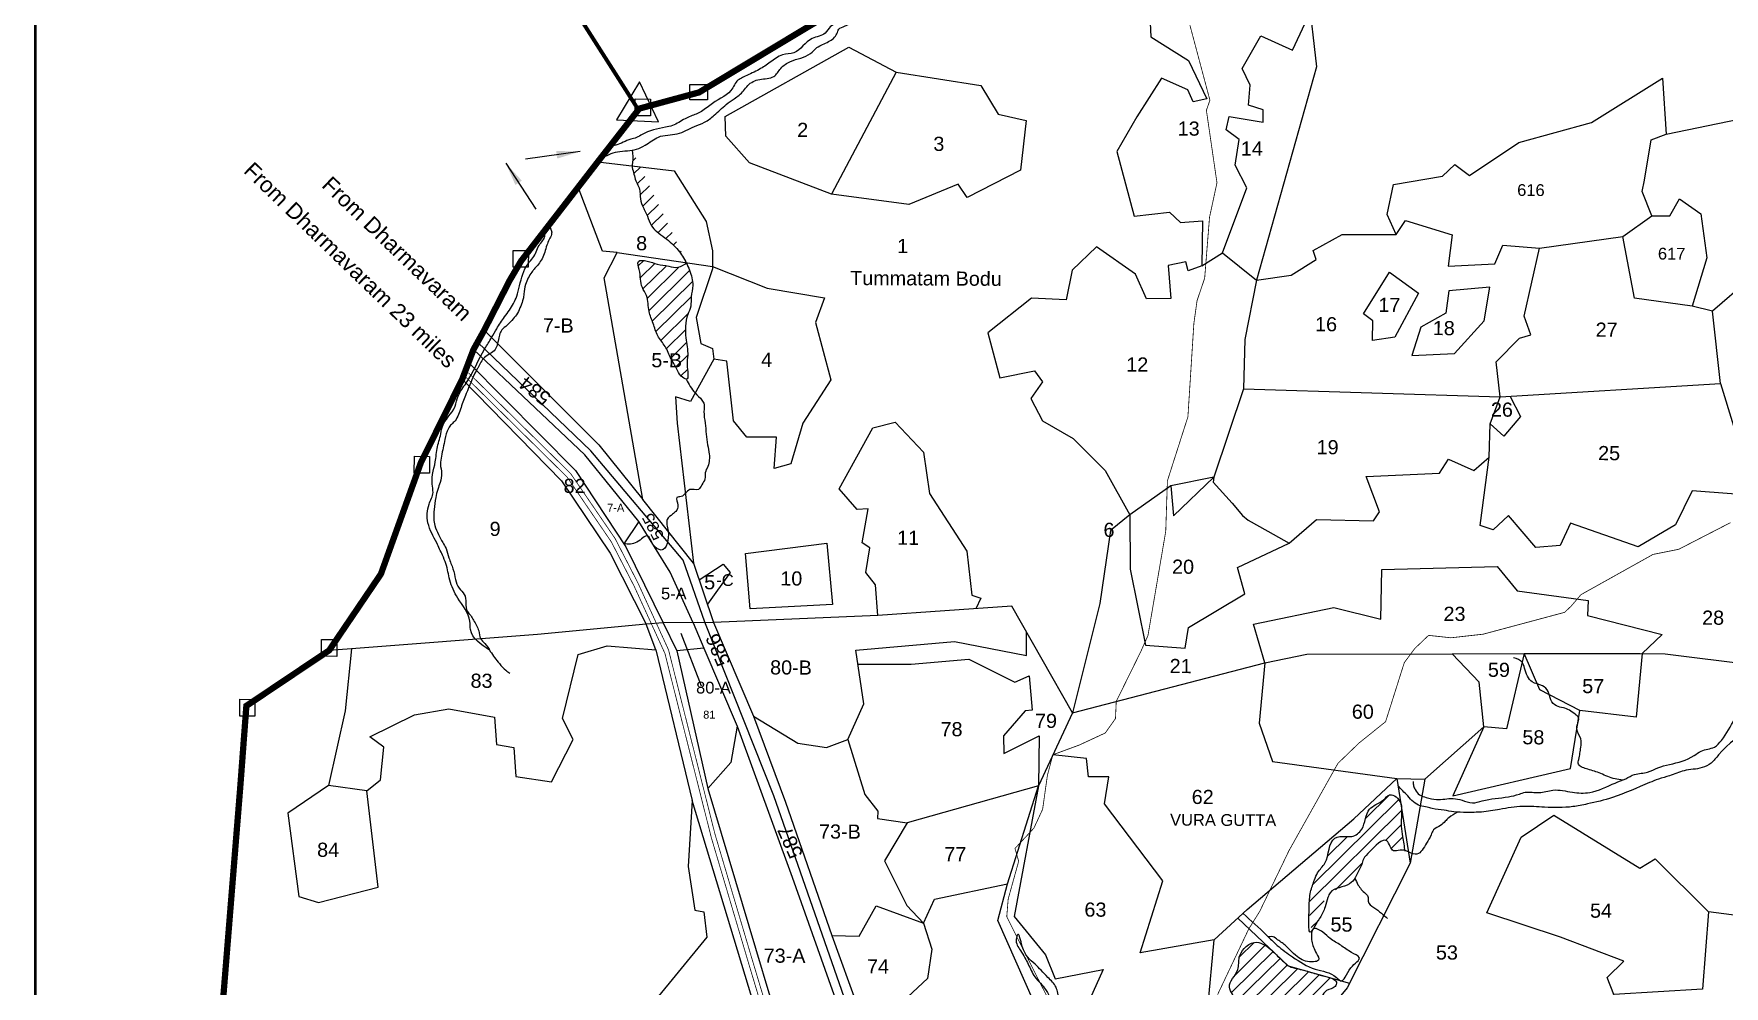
# Model space of a CAD drawing. Header units: feet. Extents: x 177753 to 186270, y 1578848 to 1588126.
# Drawn here: x 177753 to 179911, y 1585486 to 1586702 of the extents above; entities that cross this region are included whole.
import ezdxf
from ezdxf.enums import TextEntityAlignment as Align

# ---------------------------------------------------------------- set-up
doc = ezdxf.new("R2010")
doc.units = ezdxf.units.FT
doc.header["$LTSCALE"] = 15
doc.header["$MEASUREMENT"] = 0
doc.linetypes.add('HIDDEN2', pattern=[0.1875, 0.125, -0.0625])
for name, color, linetype in [('DIMENSION', 7, 'Continuous'), ('PLOT', 7, 'Continuous'), ('PLOT NO', 7, 'Continuous'), ('RAILWAY TRACK', 3, 'Continuous'), ('ROADS', 6, 'HIDDEN2'), ('TANKS-STREAM', 4, 'Continuous'), ('TEXT', 255, 'Continuous')]:
    doc.layers.add(name, color=color, linetype=linetype)
doc.layers.add('VILLAGE BOUNDRY', color=5, linetype='HIDDEN2', lineweight=100)
doc.styles.get("Standard").update_dxf_attribs({"font": 'arial.ttf'})
doc.linetypes.add('TRACKS', pattern='A,0.15,[130,ltypeshp.shx,S=0.25,R=0,X=0,Y=0],0.15', length=0.3)
doc.dimstyles.get("Standard").update_dxf_attribs({"dimtxt": 0.18, "dimasz": 0.18, "dimexe": 0.18, "dimexo": 0.0625, "dimgap": 0.09, "dimtad": 0, "dimtih": 1, "dimtoh": 1, "dimdec": 4, "dimzin": 0, "dimdsep": 46, "dimtxsty": 'Standard', "dimcen": 0.09, "dimadec": 0, "dimazin": 0, "dimtfac": 1, "dimtdec": 4, "dimtofl": 0, "dimtmove": 0, "dimatfit": 3, "dimfxl": 1, "dimtolj": 1, "dimtzin": 0, "dimarcsym": 0})
pattern_1 = [(44.6844215, (-9532.345, -5777.52), (-8.82785887, 8.9256441), [])]

msp = doc.modelspace()

# ---------------------------------------------------------------- hatches: boundary and pattern name
at = {"layer": 'TANKS-STREAM', "lineweight": -2}
h = msp.add_hatch(dxfattribs=at)
h.set_pattern_fill('ANSI31', color=256, scale=100.430502, angle=-0.3156, style=0)
h.set_pattern_definition(pattern_1)
edge = h.paths.add_edge_path()
edge.add_spline(control_points=[(178586.5, 1586409.6), (178582.9, 1586407.1), (178575.9, 1586402.1), (178562.6, 1586406.2), (178548.7, 1586407.1), (178537.9, 1586412.2), (178521.4, 1586414), (178528.1, 1586395.3), (178526.4, 1586381.5), (178537.7, 1586365.4), (178536.4, 1586348.5), (178544.1, 1586332.2), (178547.9, 1586315.9), (178560.1, 1586303.3), (178565.2, 1586287.9), (178573.6, 1586275.7), (178577.1, 1586265.8), (178590.8, 1586256.4), (178585.4, 1586279.1), (178588.1, 1586290.8), (178587.1, 1586302.7), (178583.8, 1586319.7), (178584.7, 1586338), (178592.5, 1586354.3), (178591.5, 1586367.3), (178594.8, 1586379.1), (178592.8, 1586394.2), (178586.3, 1586409.4), (178575.7, 1586427.7), (178561.4, 1586439.9), (178548.6, 1586448.8), (178539.8, 1586457.6), (178536.4, 1586470.2), (178529.7, 1586481.7), (178526.3, 1586492.8), (178527.2, 1586504.8), (178520.4, 1586513.9), (178518.9, 1586524.9), (178516, 1586532), (178518.1, 1586541.6), (178517.4, 1586548.3), (178516.8, 1586553.5)], knot_values=[0, 0, 0, 0, 12.3233, 24.360887, 39.33249, 52.904441, 64.178378, 74.420407, 97.641223, 109.31425, 129.990591, 145.99064, 162.891356, 179.272352, 196.871916, 211.036399, 222.546616, 229.962247, 248.610765, 260.224853, 271.48828, 282.866432, 312.961234, 324.071263, 336.035962, 350.8948, 360.438231, 381.01023, 400.089218, 423.472236, 436.267213, 447.212907, 459.8076, 474.581309, 486.937496, 493.972212, 509.89152, 518.58259, 527.339333, 531.821642, 547.493415, 547.493415, 547.493415, 547.493415], degree=3, periodic=0)
h = msp.add_hatch(dxfattribs=at)
h.set_pattern_fill('ANSI31', color=256, scale=100.430502, angle=-0.3156, style=0)
h.set_pattern_definition(pattern_1)
edge = h.paths.add_edge_path()
edge.add_spline(control_points=[(179503.3, 1585658.1), (179502.3, 1585664.3), (179500.7, 1585674.9), (179497.8, 1585692.7), (179499.3, 1585704.6), (179499.2, 1585711.9)], knot_values=[526.786087, 526.786087, 526.786087, 526.786087, 545.564315, 558.85364, 580.663083, 580.663083, 580.663083, 580.663083], degree=3, periodic=0)
edge.add_line((179499.2, 1585711.9), (179498, 1585719.5))
edge.add_spline(control_points=[(179498, 1585719.5), (179495.7, 1585725.3), (179485.2, 1585734.9), (179473.9, 1585719.4), (179452.4, 1585714.1), (179453.5, 1585688.1), (179438.2, 1585675.9), (179425.8, 1585677.5), (179404.6, 1585675.7), (179407.7, 1585645.8), (179392, 1585632.8), (179387.2, 1585619.4), (179382.1, 1585605.6), (179380.3, 1585588), (179383.1, 1585573.8), (179372, 1585551.2), (179390.1, 1585564.8), (179396.4, 1585574.5), (179397.6, 1585586.7), (179401, 1585598), (179412.3, 1585610.3), (179428.9, 1585611.6), (179439, 1585621.9), (179443.1, 1585630.9), (179447.7, 1585638.3), (179450.5, 1585650.1), (179460.9, 1585659.4), (179477.7, 1585678.7), (179484.4, 1585664.6), (179488.5, 1585656.5), (179497.9, 1585661.1), (179504.5, 1585658.6), (179507.9, 1585657.1)], knot_values=[87.510903, 87.510903, 87.510903, 87.510903, 104.808758, 115.41079, 136.679547, 163.876937, 179.408171, 187.469498, 201.124924, 235.091451, 250.618515, 260.458076, 276.590951, 295.217618, 310.594922, 325.157278, 341.345398, 348.928871, 362.668152, 376.180988, 383.785227, 410.826322, 421.190923, 425.011687, 440.407111, 447.353645, 459.67027, 485.283624, 493.747306, 500.535019, 508.897842, 519.080476, 519.080476, 519.080476, 519.080476], degree=3, periodic=0)
h = msp.add_hatch(dxfattribs=at)
h.set_pattern_fill('ANSI31', color=256, scale=100.430502, angle=-0.3156, style=0)
h.set_pattern_definition(pattern_1)
edge = h.paths.add_edge_path()
edge.add_spline(control_points=[(179332, 1585532.7), (179326.3, 1585537.9), (179313, 1585545.9), (179297.8, 1585534.8), (179290, 1585521.9), (179293, 1585503.3), (179271.6, 1585486.3), (179290.9, 1585468.1), (179281.6, 1585454.7), (179273.9, 1585447.1), (179273.3, 1585436.9), (179272.2, 1585426.3), (179268.2, 1585416.6), (179263.8, 1585408), (179258.5, 1585402.6), (179249.1, 1585394.7), (179257.1, 1585377.3), (179236, 1585370.2), (179253.9, 1585349.9), (179243.5, 1585332.7), (179235.7, 1585316), (179234.6, 1585301.5), (179233.4, 1585277.8), (179220.9, 1585282), (179214, 1585293), (179189.2, 1585301.2), (179185.6, 1585282.1), (179177.5, 1585271.8), (179164.8, 1585260), (179145, 1585255.3), (179136.8, 1585238.3), (179126.9, 1585227.2), (179125.8, 1585214.7), (179121.3, 1585209.4), (179119.8, 1585208)], knot_values=[938.188663, 938.188663, 938.188663, 938.188663, 960.780878, 976.16006, 988.67223, 1004.453077, 1029.178562, 1048.876482, 1061.964279, 1071.686132, 1080.963111, 1090.9759, 1103.788699, 1111.859382, 1119.629865, 1126.292952, 1146.794901, 1157.572156, 1175.418501, 1200.894158, 1212.249909, 1229.392757, 1251.282505, 1254.838801, 1265.388144, 1291.284609, 1304.607578, 1314.755341, 1330.688676, 1355.624272, 1370.119626, 1384.689876, 1399.313652, 1405.231886, 1405.231886, 1405.231886, 1405.231886], degree=3, periodic=0)
edge.add_line((179119.8, 1585208), (179131.5, 1585208.9))
edge.add_spline(control_points=[(179131.5, 1585208.9), (179134.3, 1585211.4), (179138.7, 1585210.4), (179142.9, 1585209.7), (179142.9, 1585209.7)], knot_values=[1943.806019, 1943.806019, 1943.806019, 1943.806019, 1949.534633, 1955.263247, 1955.263247, 1955.263247, 1955.263247], degree=3, periodic=0)
edge.add_line((179142.9, 1585209.7), (179161, 1585211.1))
edge.add_spline(control_points=[(179161, 1585211.1), (179165.2, 1585213), (179170.7, 1585218.1), (179184.9, 1585216.6), (179194.3, 1585217.6), (179201, 1585214)], knot_values=[1884.217443, 1884.217443, 1884.217443, 1884.217443, 1898.118981, 1904.133179, 1925.758318, 1925.758318, 1925.758318, 1925.758318], degree=3, periodic=0)
edge.add_line((179201, 1585214), (179231.9, 1585216.3))
edge.add_spline(control_points=[(179231.9, 1585216.3), (179232.3, 1585218.8), (179230.8, 1585225.6), (179230.4, 1585239.6), (179234.3, 1585257.1), (179243.9, 1585273.7), (179245.9, 1585290.2), (179250.1, 1585304.7), (179259.6, 1585318.3), (179271.8, 1585327.6), (179280.1, 1585340.2), (179282.2, 1585349.6), (179285.2, 1585359), (179297.8, 1585373), (179319.4, 1585381.4), (179336, 1585396.6), (179346.5, 1585409.3), (179355.4, 1585420.1), (179364.8, 1585429.8), (179371.5, 1585438.9), (179386.1, 1585449.8), (179393.4, 1585466.2), (179402.8, 1585482.1), (179413.8, 1585482.2), (179417.3, 1585491.7), (179413, 1585494.5), (179410.6, 1585495.5)], knot_values=[1493.840636, 1493.840636, 1493.840636, 1493.840636, 1501.575846, 1513.86519, 1535.797732, 1553.895998, 1570.445652, 1584.987411, 1598.540597, 1619.055227, 1630.439351, 1642.751894, 1647.461937, 1659.747372, 1696.94594, 1715.26638, 1726.208435, 1746.41976, 1756.968057, 1766.437676, 1780.119014, 1810.193934, 1819.866787, 1832.143162, 1837.598413, 1844.791401, 1844.791401, 1844.791401, 1844.791401], degree=3, periodic=0)
edge.add_line((179410.6, 1585495.5), (179402.2, 1585497.9))
edge.add_spline(control_points=[(179402.2, 1585497.9), (179397.5, 1585499), (179392.8, 1585500.4), (179388.1, 1585501.9), (179388.1, 1585501.9)], knot_values=[1470.607197, 1470.607197, 1470.607197, 1470.607197, 1477.878157, 1485.149117, 1485.149117, 1485.149117, 1485.149117], degree=3, periodic=0)
edge.add_line((179395.2, 1585499.7), (179368.8, 1585507.3))
edge.add_spline(control_points=[(179369.7, 1585507.1), (179369.7, 1585507.1), (179365.3, 1585508.2), (179360.7, 1585509), (179356.6, 1585510.8)], knot_values=[1438.214267, 1438.214267, 1438.214267, 1438.214267, 1444.90038, 1451.586494, 1451.586494, 1451.586494, 1451.586494], degree=3, periodic=0)
edge.add_line((179356.6, 1585510.8), (179354.2, 1585511.5))
edge.add_line((179354.2, 1585511.5), (179352.2, 1585513.4))
edge.add_spline(control_points=[(179352.2, 1585513.4), (179352.2, 1585513.4), (179350.6, 1585514.7), (179349.1, 1585516.3), (179347.6, 1585517.8), (179347.6, 1585517.8)], knot_values=[1426.714513, 1426.714513, 1426.714513, 1426.714513, 1429.876198, 1429.876198, 1433.037883, 1433.037883, 1433.037883, 1433.037883], degree=3, periodic=0)
edge.add_line((179347.6, 1585517.8), (179340.9, 1585524.2))
edge.add_spline(control_points=[(179340.9, 1585524.2), (179340.9, 1585524.2), (179339, 1585526), (179336, 1585528.9), (179333.2, 1585531.7), (179332, 1585532.7), (179332, 1585532.7)], knot_values=[1405.231886, 1405.231886, 1405.231886, 1405.231886, 1409.121966, 1413.012045, 1415.23421, 1417.456374, 1417.456374, 1417.456374, 1417.456374], degree=3, periodic=0)
edge.add_line((179337.3, 1585527.6), (179331.7, 1585533))

# ---------------------------------------------------------------- linework, layer by layer
at = {"layer": 'DIMENSION', "lineweight": -2}
msp.add_lwpolyline([(178496.9, 1586592.4), (178550.2, 1586589.7), (178526, 1586640.8), (178496.9, 1586592.4)], dxfattribs=at)
for points in [[(178590.5, 1586637.4), (178613, 1586637.3), (178612.9, 1586617.9), (178590.4, 1586618)], [(178520.6, 1586619), (178540, 1586618.9), (178539.9, 1586597.3), (178520.5, 1586597.4)], [(178364.8, 1586425.6), (178384.2, 1586425.5), (178384, 1586404), (178364.7, 1586404.1)], [(178238.6, 1586162.5), (178257.9, 1586162.4), (178257.8, 1586140.9), (178238.4, 1586141)], [(178120.2, 1585928.7), (178139.6, 1585928.6), (178139.4, 1585907), (178120.1, 1585907.1)], [(178015.7, 1585852.1), (178035.1, 1585852), (178035, 1585830.5), (178015.6, 1585830.6)]]:
    msp.add_lwpolyline(points, close=True, dxfattribs=at)
at = {"layer": 'PLOT', "lineweight": -2}
for points in [[(179382.6, 1586729.3), (179344.8, 1586759.5), (179261.5, 1586772.3), (179270.7, 1586734.6), (179215, 1586742.8), (179177.4, 1586734.4), (179178.9, 1586698.3), (179227, 1586668.1), (179250.6, 1586619.2), (179233.2, 1586615.2), (179226, 1586630.7), (179192.6, 1586645.4), (179161, 1586596), (179135.4, 1586552.1), (179157.8, 1586469.1), (179202.8, 1586474.6), (179217, 1586461.4), (179244.8, 1586463.2), (179244.1, 1586405.8), (179270.5, 1586422.4), (179313.8, 1586387.6)], [(179380, 1586753.2), (179390.3, 1586660), (179313.8, 1586387.6), (179358, 1586393.8), (179390, 1586413.8), (179386.2, 1586425.6), (179423.1, 1586446), (179492.4, 1586446), (179480.9, 1586471.6), (179488.8, 1586509.8), (179551.3, 1586520.3), (179567.2, 1586535.3), (179585.7, 1586521.2), (179648.7, 1586563.6), (179741.6, 1586589), (179832.1, 1586645.5), (179837.1, 1586574), (179929.9, 1586593.1)], [(179270.5, 1586422.4), (179301.4, 1586505.6), (179286.5, 1586534.6), (179291.8, 1586567.2), (179275.3, 1586579.7), (179278.8, 1586596.6), (179322.5, 1586589.5), (179322.3, 1586605.3), (179303.5, 1586611.1), (179305.9, 1586636.6), (179295.4, 1586657.8), (179319.3, 1586699.5), (179359.9, 1586681.5), (179382.6, 1586729.3)], [(178635.6, 1586596.4), (178793.5, 1586685), (178854, 1586653.2), (178961.9, 1586636.3), (178984, 1586599.6), (179019.6, 1586591.5), (179012.5, 1586528), (178944.4, 1586493.2), (178932.9, 1586510.2), (178869.9, 1586484), (178771.4, 1586497.4), (178666.7, 1586537.3), (178636.5, 1586571.6), (178635.6, 1586596.4)], [(178854, 1586653.2), (178771.4, 1586497.4)], [(180035.3, 1586467.9), (179896.1, 1586348), (179870.1, 1586354.5), (179796.4, 1586364.7), (179781.5, 1586443.2), (179818.5, 1586469.7), (179806.1, 1586500.6), (179809.4, 1586515.4), (179817.7, 1586566.8), (179837.1, 1586574)], [(178472.8, 1586538.7), (178570.5, 1586527), (178611, 1586462.4), (178619.2, 1586424.8), (178619.1, 1586401.9), (178598.6, 1586339.7), (178604.2, 1586306.5), (178619.1, 1586300.2), (178621, 1586286.7), (178591.1, 1586232.7), (178571.9, 1586238.5), (178574.2, 1586204.8), (178595.2, 1586026), (178620.7, 1585950.1)], [(178327.8, 1586323.6), (178474.2, 1586177.1), (178530.2, 1586107.5), (178480.8, 1586390.7), (178497.6, 1586422.7), (178478.8, 1586424.7), (178447.7, 1586506.2)], [(179818.5, 1586469.7), (179841.8, 1586469.5), (179854, 1586491.6), (179881.1, 1586472.1), (179888.9, 1586416.2), (179870.1, 1586354.5)], [(179492.4, 1586446), (179504.3, 1586463.8), (179563.8, 1586445.3), (179558.6, 1586405.6), (179618.4, 1586408.6), (179628.5, 1586432.1), (179675.4, 1586428.4), (179781.5, 1586443.2)], [(178497.6, 1586422.7), (178619.1, 1586404.8)], [(179244.1, 1586405.8), (179226.6, 1586399.4), (179223.5, 1586411), (179201, 1586406.4), (179204.6, 1586364.1), (179173.4, 1586363.5), (179159.5, 1586395.3), (179109.6, 1586430.3), (179078.6, 1586400.4), (179070.7, 1586362.4), (179026.4, 1586364.7), (178971, 1586320.2), (178986.3, 1586262.6), (179030.6, 1586271.9), (179040.8, 1586257.8), (179025.7, 1586236.5), (179040.8, 1586207.8), (179079.7, 1586185.3), (179120.8, 1586144.2), (179152.1, 1586087.6), (179152.7, 1586018.3), (179172.2, 1585921.1), (179222.8, 1585917.6), (179227.2, 1585943.7), (179299.1, 1585986.7), (179289.5, 1586020.5), (179355.5, 1586051.4), (179390.5, 1586081.9), (179463.1, 1586079.9), (179470.8, 1586091.5), (179454, 1586136.9), (179547.6, 1586140.9), (179559, 1586158.9), (179591.2, 1586144.6), (179610.8, 1586161.5), (179612.1, 1586204.2), (179625.2, 1586238.3)], [(179313.8, 1586387.6), (179299.1, 1586311.7), (179297.2, 1586248.7), (179625.2, 1586238.3), (179620.1, 1586283.4), (179649.7, 1586313.4), (179664.2, 1586317.5), (179655.6, 1586341.4), (179675.4, 1586428.4)], [(178619.1, 1586404.8), (178689, 1586377.3), (178762.4, 1586365.1), (178751, 1586333.5), (178770.5, 1586260.4), (178734.8, 1586205), (178719.4, 1586153), (178697.9, 1586147.1), (178701, 1586187), (178663.1, 1586186.8), (178645.9, 1586207.9), (178637.4, 1586284.1), (178621, 1586286.7)], [(179483.8, 1586397.7), (179520.6, 1586370.8), (179490.3, 1586314.7), (179461.9, 1586310.6), (179462.5, 1586335.6), (179450.5, 1586344.4), (179483.8, 1586397.7)], [(179559.5, 1586373.7), (179555.8, 1586345.2), (179523.5, 1586327.5), (179512.4, 1586291.5), (179566.6, 1586294), (179604.5, 1586335.5), (179612, 1586378.5), (179559.5, 1586373.7)], [(179625.2, 1586238.3), (179906.4, 1586255.5), (179896.1, 1586348)], [(178525.2, 1586079.1), (178456.2, 1586164.5), (178314.1, 1586298.9)], [(178307.9, 1586282.5), (178444.2, 1586144.2), (178508.7, 1586046.8), (178556.2, 1585949.9), (178534.4, 1585948.1)], [(178299.7, 1586261), (178426.5, 1586131.3), (178488.6, 1586038.7), (178534.4, 1585948.1), (178396, 1585935.1), (178158.2, 1585916.6), (178129.8, 1585914.6)], [(179297.2, 1586248.7), (179259.3, 1586135.8), (179204.6, 1586125), (179152.1, 1586087.6), (179127.4, 1586067.9), (179113.8, 1585974.4), (179079, 1585834.9), (179001.5, 1585971.1), (178830.2, 1585959)], [(179906.4, 1586255.5), (179941.2, 1586141.7), (180204.3, 1586077.7), (180231.6, 1586115)], [(179637.9, 1586239.1), (179651.1, 1586213.4), (179629.5, 1586188.3), (179612.1, 1586204.2)], [(178830.2, 1585959), (178827.5, 1585998.5), (178814.9, 1586014), (178820.1, 1586045.4), (178810.5, 1586052), (178817.9, 1586095.4), (178804, 1586094.6), (178780.8, 1586121), (178824.1, 1586199.1), (178852.3, 1586206.3), (178888.9, 1586168), (178896.4, 1586115.1), (178944.1, 1586041.4), (178950.6, 1585985.1), (178962.1, 1585981.2), (178955.5, 1585967.8)], [(179079, 1585834.9), (179324.7, 1585898.9), (179378, 1585909.6), (179563.8, 1585910.3), (179655.7, 1585910.5), (179803.7, 1585910.7), (179835.6, 1585910.3), (180174, 1585868.1), (180218.6, 1585979.2), (180158.4, 1586027.9), (180151.3, 1586051), (180108, 1586068.5), (180028.3, 1586091.7), (179920.2, 1586114.4), (179870.2, 1586118.5), (179848.9, 1586074.8), (179801.1, 1586046.9), (179714.7, 1586077.3), (179701.8, 1586048.7), (179670.7, 1586045.9), (179635.8, 1586086.9), (179615.9, 1586068.5), (179599.6, 1586074.3), (179610.8, 1586161.5)], [(179204.6, 1586125), (179208.1, 1586086.4), (179259.3, 1586135.8), (179258.7, 1586129.4), (179283, 1586102.8), (179296, 1586086.7), (179303.4, 1586081), (179328.3, 1586066.9), (179355.5, 1586051.4)], [(178595.2, 1586026), (178530.2, 1586107.5)], [(178594.5, 1585950), (178565.2, 1586014.5), (178525.2, 1586079.1), (178506, 1586050.8)], [(178661.4, 1586038.4), (178765.1, 1586051.6), (178772.6, 1585973.4), (178667.5, 1585967.7), (178661.4, 1586038.4)], [(178602.4, 1586004.7), (178632.7, 1586024.7), (178641.9, 1586014.3), (178612.9, 1585973.5)], [(179324.7, 1585898.9), (179310, 1585948.3), (179412.6, 1585969.3), (179472.8, 1585954.3), (179473.7, 1586017.8), (179621.1, 1586021.6), (179646.5, 1585990.7), (179737.2, 1585978.5), (179736.6, 1585959), (179832, 1585934.9), (179806.1, 1585910.7), (179798.7, 1585829.2), (179726.7, 1585837.9), (179675.7, 1585864.2), (179655.7, 1585910.5), (179633.2, 1585814.3), (179604.1, 1585816.8), (179598.1, 1585873.8), (179563.8, 1585910.3)], [(178177.8, 1585735.1), (178195.2, 1585749.3), (178199.8, 1585790.8), (178181.9, 1585804.3), (178238.9, 1585832.2), (178282.7, 1585839.8), (178340.8, 1585829.4), (178343.4, 1585794.3), (178365.4, 1585790.7), (178368, 1585753.6), (178413.9, 1585746.6), (178441.5, 1585800.6), (178427.6, 1585827.6), (178447.7, 1585909.4), (178484.7, 1585920.6), (178546.9, 1585915.4), (178534.4, 1585948.1)], [(178830.2, 1585959), (178620.7, 1585950.1), (178556.2, 1585949.9)], [(178556.2, 1585949.9), (178573.9, 1585914), (178613.4, 1585738.2), (178753.3, 1585268.9), (178806.3, 1585153.2), (178840.7, 1585093.1), (178870.2, 1585046), (178878.8, 1585030), (179060.3, 1584643), (179036.5, 1584635.2)], [(178594.5, 1585950), (178608, 1585917.5), (178573.9, 1585914)], [(178620.7, 1585950.1), (178671.5, 1585830.7), (178712.4, 1585720.7), (178771.7, 1585550.3), (178838.7, 1585364.8), (178815.5, 1585352.7)], [(178671.5, 1585830.7), (178728.1, 1585796.1), (178764.9, 1585790.7), (178792, 1585800.7), (178812.7, 1585846.5), (178802.1, 1585914.9), (178928.4, 1585926.1), (179020.4, 1585907.9), (179020.4, 1585937.7)], [(178158.2, 1585916.6), (178150.3, 1585837.4), (178129.1, 1585742.1), (178077, 1585706.6), (178091.3, 1585600.4), (178116.3, 1585592.5), (178192.5, 1585612.1), (178177.8, 1585735.1), (178129.1, 1585742.1)], [(178608, 1585917.5), (178650.7, 1585817.7), (178642.7, 1585771.4), (178613.4, 1585738.2)], [(178546.9, 1585915.4), (178593.4, 1585722.8), (178588, 1585638.5), (178596.9, 1585582.6), (178608, 1585580.6), (178612.2, 1585548.4), (178542.7, 1585463.7), (178547.6, 1585390.4), (178575.9, 1585378.3), (178595.6, 1585391.3), (178619.5, 1585349.9), (178600.3, 1585303.3), (178587.1, 1585301.6), (178616.5, 1585194), (178673.7, 1585162.8), (178693.5, 1585186.5), (178704.7, 1585208.2), (178728.6, 1585198.9), (178746, 1585146.5), (178780.6, 1585151.1), (178783.1, 1585145.8)], [(178804.9, 1585896.8), (178872.8, 1585897), (178946.5, 1585903.6), (179005.1, 1585873.8), (179023.7, 1585881.9), (179027.5, 1585838.4), (179018.5, 1585837.2), (178990.8, 1585805.5), (178991.2, 1585782.9), (179036.3, 1585805.5), (179035.4, 1585741.6)], [(179324.7, 1585898.9), (179317.2, 1585821.5), (179334.4, 1585772.5), (179492.9, 1585751)], [(179079, 1585834.9), (179035.4, 1585741.6), (179004.5, 1585574.7), (179044.4, 1585525.5), (179056.8, 1585495.2), (179118.3, 1585506.8), (179085.8, 1585435.1), (179218.9, 1585417.4), (179251.6, 1585458), (179260, 1585544.7), (179301.9, 1585583.6), (179438.2, 1585699.6), (179492.9, 1585751), (179510.2, 1585642.8), (179429.6, 1585483.6), (179268.5, 1585288.2), (179274.9, 1585254.8), (179249.7, 1585260.2), (179238.8, 1585216.8)], [(179492.9, 1585751), (179529, 1585750.2), (179604.1, 1585816.8), (179564.6, 1585728.9), (179714.7, 1585763.8), (179726.7, 1585837.9)], [(178650.7, 1585817.7), (178721.1, 1585624.8), (178778.8, 1585461.9), (178816, 1585351.4), (178814, 1585339.1), (178801.6, 1585327.7), (178785.3, 1585322.1), (178793.8, 1585282), (178753, 1585269.8)], [(178792, 1585800.7), (178813.8, 1585730.3), (178830.2, 1585709.3), (178830, 1585699.7), (178868, 1585694.3)], [(179260, 1585544.7), (179165.3, 1585528.2), (179194.1, 1585620.2), (179119.8, 1585718.7), (179125.3, 1585753.1), (179099.4, 1585753.1), (179097, 1585776.7), (179053.9, 1585781.3)], [(179529, 1585750.2), (179510.2, 1585642.8)], [(178780.6, 1585151.1), (178732.8, 1585261.5), (178665.1, 1585485.3), (178593.4, 1585722.8)], [(179026.1, 1585201.1), (179028.8, 1585239.2), (179042, 1585385.7), (179041.1, 1585439.5), (178983.8, 1585569.4), (178996, 1585616.3), (179035.4, 1585741.6), (178868, 1585694.3), (178838.9, 1585645.9), (178867.4, 1585588.7), (178888.6, 1585566), (178902.8, 1585596.6), (178996, 1585616.3)], [(179695.3, 1585137.4), (179757.3, 1585168.3), (179728.1, 1585240.3), (179689.4, 1585242.5), (179634.3, 1585291.2), (179636.6, 1585329), (179608.6, 1585380.6), (179664.5, 1585424.3), (179738.6, 1585414.4), (179770.1, 1585475.1), (179761.7, 1585496.8), (179783, 1585517.5), (179702, 1585548.3), (179607.9, 1585579.5), (179651.7, 1585676), (179693.7, 1585703.9), (179803.2, 1585636.3), (179822.7, 1585648.4), (179891.2, 1585580.8), (179883.2, 1585482), (179770.1, 1585475.1)], [(180417.2, 1585688.5), (180355.2, 1585603.4), (180267.5, 1585630.5), (180205.9, 1585582.6), (180169.4, 1585591.6), (180158, 1585545.8), (179891.2, 1585580.8)], [(178771.7, 1585550.3), (178806.5, 1585549.7), (178828.3, 1585588.3), (178888.6, 1585566), (178899.3, 1585532.8), (178893.8, 1585495.6), (178836.8, 1585442.2), (178857.8, 1585366.6), (178838.7, 1585364.8)], [(179290.2, 1585572.7), (179354.2, 1585511.5), (179432.5, 1585489.3)]]:
    msp.add_lwpolyline(points, dxfattribs=at)
at = {"layer": 'PLOT NO', "color": 5, "const_width": 3.75}
msp.add_lwpolyline([(177754.6, 1588123.7), (185261.8, 1588123.7), (185261.8, 1578850.2), (177754.6, 1578850.2)], close=True, dxfattribs=at)
at = {"layer": 'PLOT NO', "lineweight": -2}
msp.add_lwpolyline([(178605.4, 1585868.9), (178579.1, 1585936)], dxfattribs=at)
at = {"layer": 'RAILWAY TRACK', "color": 239, "linetype": 'TRACKS', "lineweight": -2, "ltscale": 4}
msp.add_lwpolyline([(179613.6, 1583851.9), (179446.7, 1584072.1), (179349, 1584228.3), (179221.6, 1584421.1), (179008.7, 1584927.6), (178880.6, 1585234.8), (178818.3, 1585382.5), (178697.7, 1585728.9), (178609.4, 1585950.5), (178581.8, 1586030), (178463.9, 1586169.4), (178319.3, 1586308.4)], dxfattribs=at)
at = {"layer": 'ROADS', "lineweight": -2, "ltscale": 10, "const_width": 1}
for points in [[(179067.1, 1585431.3), (178995, 1585574.3), (178996.8, 1585596.9), (179010.2, 1585645.2), (179005.5, 1585661.6), (179029.6, 1585687.5), (179040.8, 1585711.6), (179046.9, 1585755), (179053.9, 1585781.3), (179087.6, 1585793.7), (179120.8, 1585809.1), (179133.8, 1585827.5), (179134.8, 1585849.4), (179166.2, 1585913.2), (179175.3, 1585933.6), (179198, 1586066.7), (179200.1, 1586131.2), (179226.3, 1586213), (179233.9, 1586332.2), (179238, 1586361.5), (179247.7, 1586390), (179253.9, 1586467.9), (179263.4, 1586511.9), (179249.9, 1586604.5), (179254.4, 1586617.4), (179228.1, 1586716.1)], [(179611.2, 1583822.5), (179516.9, 1583937.3), (179386.6, 1584052.8), (179323.7, 1584116.5), (179245.4, 1584209.4), (179219.2, 1584255.4), (179150.4, 1584411.2), (179029.3, 1584678), (178935.7, 1584881), (178859.2, 1585035.6), (178792.8, 1585147.5), (178740.7, 1585263.6), (178665.5, 1585514.5), (178617.8, 1585675.3), (178558.5, 1585910.8), (178519.2, 1585996.7), (178490.1, 1586053.2), (178433.5, 1586136.1), (178302.9, 1586265)], [(179615.9, 1583826.8), (179521.6, 1583941.7), (179391.3, 1584057.2), (179328.4, 1584120.8), (179250.1, 1584213.7), (179223.9, 1584259.8), (179155.1, 1584415.5), (179034, 1584682.3), (178940.4, 1584885.3), (178863.9, 1585039.9), (178797.5, 1585151.9), (178745.4, 1585267.9), (178670.2, 1585518.8), (178622.5, 1585679.7), (178563.2, 1585915.1), (178523.9, 1586001.1), (178494.9, 1586057.5), (178438.2, 1586140.4), (178307.6, 1586269.3)], [(179264.2, 1585474.9), (179303.9, 1585558.6), (179318.1, 1585581.4), (179355.4, 1585658.9), (179417.8, 1585770.2), (179444.7, 1585796.2), (179478.7, 1585823.5), (179502.6, 1585899), (179515.8, 1585916.8), (179533.6, 1585933.8), (179562, 1585930.7), (179603.3, 1585935.3), (179707.3, 1585963.2), (179715.7, 1585971.2), (179728.2, 1585985.8), (179820.2, 1586037.2), (179852.9, 1586043.7), (179919.1, 1586077.8)]]:
    msp.add_lwpolyline(points, dxfattribs=at)
at = {"layer": 'TANKS-STREAM', "lineweight": -2}
for points in [[(182256.1, 1587613.7), (182255.1, 1587593.7), (182254, 1587584.5), (182249, 1587575), (182240.8, 1587562), (182232.8, 1587550.1), (182214.6, 1587535), (182181.9, 1587521.6), (182147.9, 1587491), (182142.2, 1587484.8), (182131.5, 1587473.2), (182122.5, 1587458), (182107.9, 1587440.4), (182095.9, 1587433.7), (182089.4, 1587420.4), (182086.8, 1587410.1), (182077, 1587398.2), (182069.1, 1587391.5), (182057.9, 1587374.7), (182055.1, 1587366.8), (182028.2, 1587341), (182021.6, 1587325), (182011.5, 1587309.3), (181997.3, 1587295), (181990.1, 1587282.6), (181985.2, 1587273.9), (181981.6, 1587263.9), (181975, 1587247.4), (181976.4, 1587216.4), (181973, 1587191.8), (181971.3, 1587174.4), (181969.6, 1587161.1), (181960.2, 1587133.7), (181957.2, 1587123.2), (181950, 1587110.4), (181945.3, 1587088.6), (181940.3, 1587074.5), (181936.2, 1587061.5), (181930.1, 1587041.4), (181924.8, 1587026.8), (181919.1, 1587016), (181903, 1587006.5), (181877.9, 1586995.8), (181848, 1586987.8), (181840.9, 1586980.8), (181821, 1586976.1), (181808.5, 1586972.3), (181802.7, 1586970.2), (181797.2, 1586962.7), (181777.5, 1586950.3), (181755, 1586944.7), (181739.4, 1586939.1), (181719.8, 1586925.6), (181699, 1586897.8), (181691.3, 1586876.7), (181695.8, 1586857.1), (181697.1, 1586848.9), (181701.1, 1586837), (181698.2, 1586812.9), (181698.1, 1586795.2), (181698, 1586780.3), (181697.2, 1586771.1), (181696.3, 1586762.9), (181694.1, 1586753.2), (181682.8, 1586738.2), (181675.7, 1586730.6), (181660.2, 1586718.5), (181653.6, 1586709), (181645.7, 1586703.6), (181636.4, 1586696.4), (181626.6, 1586685.8), (181615.4, 1586682.9), (181605, 1586673.7), (181584.6, 1586658.9), (181573.7, 1586651.9), (181561.9, 1586642.7), (181546.2, 1586629.9), (181531.5, 1586622.1), (181508.9, 1586607.8), (181498.5, 1586599.2), (181487.3, 1586592.5), (181477, 1586590.3), (181470.2, 1586586), (181465.5, 1586575.2), (181461.7, 1586568.7), (181434.3, 1586545.7), (181416.3, 1586535.7), (181413.6, 1586532.7), (181405.7, 1586525.7), (181395.6, 1586516.3), (181372.9, 1586502.3), (181362.9, 1586502.3), (181332.4, 1586499.8), (181310.9, 1586496.9), (181296.8, 1586494.3), (181243.7, 1586482.9), (181234.7, 1586478.3), (181218.4, 1586476.5), (181197.2, 1586474.7), (181176, 1586470.5), (181160.2, 1586468.4), (181144.7, 1586468.8), (181129.7, 1586467.5), (181116.5, 1586488.7), (181112, 1586499.9), (181099.2, 1586503.2), (181083.2, 1586526.7), (181072.7, 1586540.3), (181070, 1586544.7), (181052.4, 1586552.1), (181038.8, 1586563.9), (181029.9, 1586575.8), (181005.8, 1586582.9), (180992.5, 1586600.1), (180981.7, 1586606.7), (180961.9, 1586612.8), (180950.1, 1586633.7), (180930.5, 1586639.5), (180922.7, 1586642.6), (180901.3, 1586662.2), (180891, 1586673.4), (180838.8, 1586675.9), (180824.9, 1586676.8), (180800.5, 1586675.9), (180788.5, 1586671.6), (180781.7, 1586667.6), (180772.4, 1586663.3), (180762.6, 1586661.7), (180749.1, 1586664.8), (180737.6, 1586664), (180728.9, 1586663), (180669.6, 1586676.4), (180653.3, 1586683.5), (180636.5, 1586687.9), (180619.1, 1586690.5), (180599.1, 1586700.6), (180582.3, 1586705.1), (180544.8, 1586729), (180516.6, 1586739.2), (180503.4, 1586749.3), (180492, 1586754.2), (180473.8, 1586760), (180458.6, 1586772.6), (180386.4, 1586799.2), (180360.6, 1586804), (180340.8, 1586814.9), (180290.8, 1586829.4), (180266.7, 1586840.1), (180251.5, 1586844.5), (180228.2, 1586852.6), (180199.1, 1586859), (180178.3, 1586869.9), (180151.1, 1586874.2), (180132.4, 1586883), (180113.1, 1586890.1), (179931.6, 1587017.4), (179819.6, 1586993.1), (179796.3, 1586980.6), (179778.9, 1586972.8), (179752.6, 1586965.1), (179722.5, 1586958.2), (179703.7, 1586949.7), (179657.2, 1586935.7), (179602.3, 1586925.3), (179589.3, 1586924.7), (179556, 1586936.8), (179533.8, 1586946.2), (179515.1, 1586958.2), (179493.6, 1586958.7), (179471.1, 1586954), (179444.4, 1586943.2), (179432.4, 1586936.5), (179398.9, 1586927.1), (179362.5, 1586911.9), (179315.6, 1586901.6), (179289.3, 1586885.4), (179266.7, 1586884.5), (179249.3, 1586886.6), (179197.3, 1586885.8), (179159.7, 1586877.5), (179131.4, 1586867.8), (179085.5, 1586847.6), (179053, 1586835.1), (179016.1, 1586817.6), (178944.4, 1586782), (178909.2, 1586773.3), (178897.4, 1586763.6), (178887.5, 1586761.1), (178882.6, 1586762.3), (178889.4, 1586767.6)], [(178478.6, 1586546.1), (178483.6, 1586546.5), (178487.5, 1586548.2), (178497.9, 1586551.5), (178510.8, 1586552.9), (178522.2, 1586554.7), (178533.1, 1586560), (178541.8, 1586565.5), (178550.2, 1586570.3), (178574.3, 1586574.6), (178596.1, 1586583.8), (178609.1, 1586589.3), (178621.5, 1586598.1), (178636.8, 1586612), (178646.9, 1586619.2), (178658.9, 1586629.5), (178664.4, 1586636.3), (178679.5, 1586643.9), (178697.5, 1586647.7), (178706.5, 1586658.1), (178718.9, 1586666.9), (178744.3, 1586677.1), (178752.7, 1586684.6), (178767.6, 1586692.2), (178778.2, 1586702.4), (178780.6, 1586708.2), (178788, 1586712), (178798.4, 1586717), (178811.9, 1586722.7), (178824.2, 1586732.2), (178840, 1586742.4), (178852.6, 1586749.1), (178862.1, 1586751), (178873.7, 1586747.8), (178890.9, 1586749), (178908, 1586753.6), (178918.6, 1586756.4), (178946.7, 1586766), (178965, 1586779.5), (178993.2, 1586790.7), (179017.2, 1586801.8), (179035.7, 1586803.5), (179049.3, 1586812.3), (179056.7, 1586816), (179069.4, 1586818.1), (179077.2, 1586822.7), (179083.1, 1586827.8), (179096.7, 1586835.6), (179117.5, 1586841.5), (179140, 1586848.5), (179151.1, 1586855.7), (179168.4, 1586860.3), (179195.9, 1586872.3), (179207.8, 1586873.4), (179220, 1586872), (179239.2, 1586870.5), (179250.3, 1586869.9), (179263.2, 1586867.7), (179280.9, 1586868.6), (179320.9, 1586882.1), (179334.1, 1586883.8), (179351.6, 1586892.9), (179360.3, 1586898.4), (179377.9, 1586902.7), (179387.2, 1586908), (179411.6, 1586910.3), (179418.8, 1586913.1), (179423.7, 1586917.6), (179451.1, 1586921.2), (179465.9, 1586924.8), (179496.2, 1586932), (179512.6, 1586931.9), (179525, 1586923.5), (179532.7, 1586918.8), (179547.7, 1586914), (179562.6, 1586910.6), (179569.6, 1586909.3), (179581.4, 1586906.4), (179606.2, 1586904.4), (179623.8, 1586899.5), (179647.4, 1586900.5), (179667.7, 1586909.3), (179674.9, 1586914.1), (179694.4, 1586914.8), (179712.5, 1586917.9), (179735.3, 1586929.6), (179756.4, 1586937.8), (179778.9, 1586942.7), (179792.3, 1586952), (179814.3, 1586958.8), (179820.7, 1586965.9), (179829.8, 1586969.9), (179862.6, 1586986.4), (179888.3, 1586996.1), (179920.6, 1587002.6), (179940.7, 1586995.8), (180098.6, 1586877.5), (180112.6, 1586873.9), (180124.6, 1586870.6), (180143.3, 1586868), (180156.5, 1586862.3), (180169.8, 1586856.9), (180187.6, 1586853.9), (180204.2, 1586844.4), (180268.6, 1586829.3), (180299.1, 1586816.7), (180316.4, 1586807.9), (180332.9, 1586799.9), (180342.7, 1586794.2), (180369.8, 1586788), (180383.4, 1586780), (180409, 1586774.2), (180435, 1586767.3), (180456.8, 1586759.6), (180468.1, 1586752), (180510.6, 1586722.1), (180531.3, 1586712.6), (180572.7, 1586691.6), (180585.5, 1586686.7), (180599.1, 1586684.7), (180626.6, 1586677.4), (180640.9, 1586672.4), (180664.2, 1586664.4), (180694.3, 1586657.8), (180705.6, 1586653.2), (180715.1, 1586650.9), (180733.9, 1586649.7), (180756.9, 1586646.9), (180775.4, 1586646.4), (180783.3, 1586647.1), (180767, 1586636.3), (180751.9, 1586622.4), (180737.1, 1586612.7), (180729.9, 1586607.5), (180646.3, 1586571.2), (180614.9, 1586557.5), (180587, 1586548.6), (180570.3, 1586538.9), (180543.8, 1586524.7), (180531, 1586513.1), (180521.8, 1586486.7), (180513.4, 1586469.8), (180499.2, 1586442.9), (180485.1, 1586422.6), (180477.5, 1586408), (180449.2, 1586394.9), (180426.8, 1586384.9), (180407.6, 1586376.3), (180391.6, 1586364), (180380.4, 1586356), (180367.8, 1586349), (180363.6, 1586331.3), (180341, 1586293.5), (180339.5, 1586287.1), (180332.6, 1586269.8), (180323.4, 1586252.9), (180319.3, 1586249.2), (180315.9, 1586243.2), (180313.9, 1586236), (180310.5, 1586225.9), (180305.9, 1586216.5)], [(178867.3, 1586778.3), (178860.2, 1586767.1), (178851.6, 1586759.8), (178839.5, 1586752.4), (178832, 1586747.5), (178809.4, 1586732.7), (178795.9, 1586721.2), (178782.2, 1586717.1), (178769.7, 1586711.2), (178763.3, 1586703.2), (178746.4, 1586696.2), (178723.2, 1586678), (178708.7, 1586675.3), (178693, 1586665.8), (178678.9, 1586656.7), (178661, 1586648.1), (178649.4, 1586640.5), (178645.1, 1586633.1), (178619.4, 1586613.3), (178605.1, 1586603), (178591.5, 1586597), (178584.2, 1586593.7), (178568.1, 1586585.1), (178559.2, 1586583), (178529.4, 1586573.6), (178522.3, 1586569.8), (178514.8, 1586567.5), (178495.9, 1586560), (178488.1, 1586558.3)], [(178516.8, 1586553.5), (178517.2, 1586537.9), (178516.6, 1586533.4), (178518.5, 1586524.9), (178520.6, 1586516.4), (178526.5, 1586501.6), (178526.8, 1586494.6), (178529.9, 1586482.6), (178536.1, 1586469.3), (178541, 1586457.6), (178548.3, 1586449.5), (178558.5, 1586441.7), (178575.6, 1586425.8), (178585.7, 1586409.7), (178593, 1586390.4), (178594, 1586380.9), (178592.2, 1586366.2), (178591.4, 1586354.2), (178587.8, 1586343.7), (178585.2, 1586313.7), (178586.9, 1586302.5), (178587.6, 1586291.3), (178586.8, 1586279.7), (178585.6, 1586261.1), (178579.3, 1586264.9), (178573.4, 1586274.8), (178566.4, 1586287.2), (178558.8, 1586303), (178549.4, 1586316.4), (178543.5, 1586332.2), (178538.3, 1586347.4), (178534.9, 1586367.8), (178529.7, 1586378.2), (178525.6, 1586401.1), (178524.6, 1586411.3), (178535.8, 1586411.9), (178548.8, 1586408), (178563.6, 1586405.4), (178575.5, 1586404), (178586.5, 1586409.6)], [(178410.5, 1586456.4), (178413.4, 1586451.6), (178413.7, 1586446), (178410.9, 1586439.4), (178407.8, 1586432.1), (178401.6, 1586414.8), (178397, 1586408), (178393.4, 1586403.6), (178390.1, 1586399.9), (178388.6, 1586397.9), (178380.6, 1586382.2), (178378.5, 1586369.8), (178377.5, 1586363.5), (178374.4, 1586354.5), (178370.2, 1586345.3), (178364.7, 1586338.1), (178356.9, 1586330), (178350.4, 1586324), (178345.5, 1586309.8), (178341.9, 1586299), (178328.2, 1586288.8), (178320, 1586276), (178317.9, 1586272.3), (178304.9, 1586242.6), (178301.3, 1586233.8), (178298.2, 1586225), (178294.8, 1586215.8), (178290.5, 1586207.9), (178286, 1586203.3), (178282.2, 1586198.2), (178277.6, 1586184), (178273.2, 1586162.8), (178271.9, 1586152.5), (178273.4, 1586140.7), (178271.6, 1586129.2), (178268.5, 1586120.3), (178265.9, 1586109.7), (178263.8, 1586094.4), (178263.4, 1586082.9), (178264.7, 1586074.2), (178269.6, 1586062.6), (178274.8, 1586052.4), (178279, 1586044.9), (178282.8, 1586032.8), (178287.9, 1586018.7), (178291.2, 1586005.3), (178295.7, 1585993.9), (178302.3, 1585986.2), (178306.3, 1585964.3), (178310.5, 1585959), (178314.1, 1585953.2), (178320.8, 1585939.4), (178323.3, 1585929.5), (178328.4, 1585923.6), (178335.6, 1585913.3), (178347.1, 1585897.7), (178355.3, 1585889.2), (178360.7, 1585885.3)], [(178334.6, 1585914.9), (178310.3, 1585941.1), (178309.5, 1585951.8), (178294.1, 1585981.5), (178283.9, 1586004.5), (178278.9, 1586025.4), (178274.4, 1586036.3), (178267.1, 1586051.8), (178256, 1586077.4), (178257.4, 1586101.3), (178262.4, 1586116.4), (178261.3, 1586127.1), (178266, 1586159.7), (178267.1, 1586170.1), (178271.8, 1586188.7), (178273.9, 1586199.3), (178290.6, 1586226.5), (178294.4, 1586239.2), (178304.7, 1586256), (178328.6, 1586300.1), (178337.2, 1586314.2), (178343.7, 1586325.5), (178353.9, 1586340.6), (178360, 1586349.2), (178369.3, 1586367), (178373, 1586380.4), (178383.7, 1586408.5), (178389.9, 1586416.1), (178394.2, 1586423.7), (178398, 1586432), (178405.2, 1586443.9), (178403.2, 1586452.4)], [(178585.7, 1586261), (178597.1, 1586243.5), (178605.8, 1586234.3), (178608.5, 1586229.2), (178608.4, 1586219.7), (178609.9, 1586204.8), (178612.9, 1586177), (178615.2, 1586165.1), (178615.2, 1586158.1), (178613.2, 1586149.4), (178610, 1586141.6), (178609.5, 1586133.7), (178605.6, 1586126.2), (178601.2, 1586120.3), (178590.5, 1586120), (178584.7, 1586115.4), (178579.1, 1586111), (178573.9, 1586109.9), (178575.1, 1586100), (178572.3, 1586092.2), (178568.3, 1586088.6), (178561.6, 1586082), (178562.7, 1586066.8), (178553.8, 1586042.8), (178543, 1586050.5), (178536.6, 1586060.7), (178522.8, 1586052.8), (178506, 1586050.8)], [(179781.5, 1585749), (179762.3, 1585753.3), (179753.5, 1585757.3), (179737, 1585762.7), (179730.3, 1585765.2), (179724.9, 1585769.1), (179725.4, 1585775.4), (179726.9, 1585783.2), (179728, 1585790.9), (179728, 1585801.6), (179722.8, 1585813.9), (179724, 1585821.1), (179725.1, 1585828.2), (179720.7, 1585833.1), (179705.7, 1585841.3), (179696.9, 1585843.7), (179689.8, 1585851.4), (179686.3, 1585862.1), (179678.9, 1585869.3), (179665.8, 1585874.4), (179656.2, 1585891.9), (179653.1, 1585899.5), (179642.2, 1585905.1)], [(179575.2, 1585051.1), (179582, 1585045.1), (179588.5, 1585042.2), (179592.6, 1585036), (179594.6, 1585027.8), (179598.2, 1585022.9), (179605.9, 1585014.7), (179614.9, 1585006.4), (179625.9, 1585001.9), (179635.3, 1585000.6), (179644.3, 1584999.7), (179648, 1584997.3), (179651.3, 1584989.5), (179658.6, 1584982.9), (179668.8, 1584975.5), (179678.6, 1584967.6), (179695.2, 1584956.7), (179707.6, 1584959.3), (179725.2, 1584958.4), (179743.6, 1584958.7), (179751.8, 1584957.8), (179757.9, 1584949.2), (179765.6, 1584941.8), (179768.9, 1584937.3), (179774.5, 1584927.4), (179779, 1584916.8), (179786.3, 1584909), (179796.2, 1584912.6), (179804.4, 1584919.9), (179813.4, 1584923.1), (179827, 1584929.2), (179840.5, 1584931.6), (179855.6, 1584931.5), (179883.6, 1584932.8), (179892.5, 1584937.7), (179896.8, 1584948), (179904.4, 1584964.5), (180073.2, 1585047.2), (180094.4, 1585074.9), (180134.9, 1585089.6), (180151, 1585097.6), (180163.6, 1585112.4), (180181.9, 1585122), (180200.9, 1585134.4), (180217.1, 1585141.6), (180232.1, 1585147.1), (180241.4, 1585152.7), (180249.1, 1585162.8), (180265.3, 1585172.7), (180302.9, 1585208.4), (180317.9, 1585224.8), (180335.4, 1585234.8), (180353.5, 1585239.1), (180374.1, 1585242.7), (180392.7, 1585244.2), (180409.7, 1585244.1), (180438.7, 1585240.7), (180458.9, 1585239), (180477.5, 1585238.5), (180498.5, 1585243.2), (180513.9, 1585252.4), (180536.9, 1585261.9), (180549.2, 1585266.9), (180615.3, 1585326.2), (180636.8, 1585347.5), (180642.5, 1585359), (180657.6, 1585375.2), (180677.5, 1585397.7), (180700.3, 1585426.5), (180734.9, 1585492.2), (180750.5, 1585525.9), (180751.4, 1585535.4), (180751.9, 1585548.7), (180743.5, 1585560.9), (180677.1, 1585564.9), (180652.6, 1585575.5), (180640.8, 1585592.8), (180619.7, 1585607.3), (180609.6, 1585614.7), (180596.4, 1585623.1), (180582.6, 1585635.6), (180568, 1585651.3), (180546, 1585692.8), (180541.1, 1585709.4), (180528.9, 1585718.6), (180515.1, 1585725.8), (180498.9, 1585739.9), (180484.3, 1585742.4), (180454.7, 1585754.2), (180431.4, 1585758.2), (180412.2, 1585761.3), (180374.7, 1585758.8), (180348, 1585762.3), (180329.5, 1585756.2), (180304.6, 1585760.7), (180287, 1585761.6), (180270.1, 1585756), (180252.1, 1585759.2), (180210.6, 1585759.8), (180183.5, 1585764.5), (180174.8, 1585771.5), (180157.2, 1585778.9), (180140.5, 1585797), (180122.1, 1585816.7), (179903.9, 1585781.1), (179894.3, 1585770.7), (179882.8, 1585764.8), (179859.8, 1585760.9), (179841.2, 1585754.5), (179827.2, 1585750.1), (179815.7, 1585745.7), (179768.4, 1585726.7), (179736.4, 1585718.4), (179717.8, 1585715), (179681.8, 1585714.2), (179653.8, 1585715.3), (179624.3, 1585711.5), (179601.3, 1585708.1), (179582.3, 1585707.7), (179565.8, 1585708.3), (179553.3, 1585710.4), (179538.3, 1585712.5), (179531.8, 1585714.5), (179523, 1585716), (179506.9, 1585728.6), (179494.4, 1585741.8)], [(179513.8, 1585747), (179514.5, 1585741.4), (179516.6, 1585736.7), (179522, 1585730.2), (179530.6, 1585726.7), (179543.7, 1585724), (179564.9, 1585725.4), (179576.3, 1585723.2), (179589.5, 1585719.7), (179602, 1585722.4), (179635.5, 1585727.6), (179649.5, 1585731), (179656.9, 1585733.3), (179674.6, 1585733), (179692.3, 1585736.1), (179717.3, 1585733.4), (179739.3, 1585733.1), (179772, 1585745.2), (179785.4, 1585750.7), (179796.6, 1585756.1), (179813.3, 1585759), (179826.5, 1585764.7), (179841.2, 1585768.8), (179872.5, 1585780.2), (179881.6, 1585786), (179898.5, 1585791.1), (179907.6, 1585799.7), (179942.9, 1585850.8), (180008.1, 1585867.9), (180117.8, 1585854.2)], [(179570.5, 1585707.9), (179559.5, 1585700.9), (179554.8, 1585696.3), (179548.9, 1585691.1), (179540, 1585685.3), (179536.8, 1585678.9), (179530.9, 1585668.2), (179518.8, 1585654.3), (179497.2, 1585659.6), (179488.9, 1585658.6), (179484.7, 1585664), (179480.1, 1585671.2), (179458.3, 1585657.4), (179450.4, 1585647.9), (179448.2, 1585641.3), (179441.5, 1585627.4), (179439.8, 1585624), (179432.6, 1585616.4), (179408, 1585605), (179405, 1585599.1), (179401.4, 1585586.8), (179395, 1585573.2), (179390.8, 1585566.8), (179382.5, 1585554.6), (179380.8, 1585572), (179381.1, 1585587.5), (179383, 1585606.1), (179387.9, 1585621.5), (179391.9, 1585630.5), (179401.3, 1585643), (179414, 1585674.6), (179427.5, 1585677), (179435.6, 1585677), (179448.2, 1585686.2), (179458.1, 1585711.7), (179475.9, 1585723.6), (179484.2, 1585730.1), (179498, 1585719.5), (179499.2, 1585711.9), (179498.8, 1585690), (179500.4, 1585676.7), (179503.3, 1585658.1)], [(179439.6, 1585623.7), (179443.4, 1585615.2), (179453, 1585604), (179456, 1585600.3), (179456.4, 1585594.2), (179463.7, 1585586.2), (179473.4, 1585579), (179481.2, 1585572.3)], [(179296.7, 1585578.7), (179326.6, 1585551), (179340.4, 1585537.7), (179360, 1585523.1), (179388.7, 1585507.3), (179415.9, 1585496.9), (179420.9, 1585492.6), (179434.4, 1585509.1), (179445.1, 1585522.2), (179435, 1585528.8), (179421.4, 1585537.9), (179408, 1585546.4), (179398.4, 1585554.6), (179386.2, 1585558.8), (179384, 1585551), (179384.4, 1585543), (179390.5, 1585527.5), (179392.9, 1585518.7), (179386.8, 1585516.8), (179368.1, 1585521.7), (179350.5, 1585537.9), (179339.4, 1585546.1), (179333.4, 1585549), (179329.4, 1585548.5), (179329.2, 1585548.5)], [(179272, 1585441), (179262.4, 1585433.8), (179253.7, 1585427.4), (179248.6, 1585423.2), (179241.6, 1585417.6), (179234.8, 1585412.6), (179220.5, 1585404), (179207, 1585398.5), (179195.7, 1585396), (179174.2, 1585396.1), (179157.1, 1585402.1), (179139.2, 1585407.8), (179115.3, 1585414.1), (179105.3, 1585419.8), (179087.6, 1585425.5), (179073.3, 1585441.8), (179066.4, 1585454.2), (179061.7, 1585468.8), (179057.9, 1585484.2), (179047.6, 1585496.9), (179038.9, 1585505.9), (179031.1, 1585513.8), (179014.7, 1585536.5), (179009.1, 1585551.6), (179007.1, 1585545.8), (179012.4, 1585531.4), (179018.2, 1585521.9), (179026.3, 1585505.6), (179030.7, 1585497.4), (179038, 1585489.5), (179044.4, 1585481.4), (179059.1, 1585447.2), (179063.2, 1585437.4), (179072.2, 1585425.5), (179077.7, 1585421), (179089.8, 1585414.2), (179099.6, 1585409.4), (179123.9, 1585403.4), (179142.7, 1585398), (179168.5, 1585391.1), (179176.6, 1585388.2), (179192, 1585380.6), (179206.8, 1585374.1), (179228.9, 1585365.5), (179240.7, 1585362.4), (179226.7, 1585379), (179215, 1585385.5), (179224.9, 1585396.9), (179232.7, 1585402), (179242.9, 1585407.8), (179251.6, 1585413.6), (179258.9, 1585418.3), (179273.1, 1585441.8)], [(178324.9, 1584913.5), (178353.7, 1584906.5), (178359.2, 1584902.5), (178365.8, 1584899.6), (178382.3, 1584896.9), (178392.8, 1584896.1), (178407.2, 1584889.4), (178458.9, 1584885.5), (178484.1, 1584883.2), (178503, 1584883.1), (178519.9, 1584885.7), (178535.1, 1584893.4), (178550.9, 1584902.5), (178560.1, 1584898.3), (178562.4, 1584888), (178567.1, 1584881.7), (178576, 1584879), (178591.3, 1584881.1), (178603.6, 1584884.9), (178612.3, 1584888.3), (178619.9, 1584891.7), (178624.7, 1584896.6), (178628.2, 1584903.9), (178633.4, 1584915.7), (178651.8, 1584915.4), (178663.1, 1584913.5), (178672.8, 1584915.8), (178687.5, 1584916), (178696.2, 1584915.9), (178705.7, 1584922.4), (178717.5, 1584924.7), (178727.8, 1584924.9), (178736.5, 1584930.1), (178747, 1584936.6), (178759.1, 1584940.2), (178773.8, 1584944.9), (178789.9, 1584955.8), (178840.7, 1585005.5), (178849.7, 1585017), (178855.8, 1585026.8), (178862.1, 1585038.7), (178870.4, 1585052), (178887.5, 1585064.3), (178898.3, 1585071.6), (178923, 1585094.7), (178940.6, 1585120.6), (178957, 1585131.7), (178981.7, 1585137.9), (179001, 1585151.4), (179027, 1585168.6), (179038.4, 1585177.2), (179050.5, 1585179.5), (179086.4, 1585187.1), (179105.4, 1585200.1), (179114.1, 1585204), (179123.6, 1585212.6), (179128.4, 1585226.5), (179136.3, 1585238.8), (179144.5, 1585250.8), (179166.4, 1585263), (179178.5, 1585273.4), (179184.3, 1585281.8), (179190.2, 1585293.8), (179215.6, 1585288.5), (179223.5, 1585281.3), (179226.9, 1585280.3), (179234.6, 1585300.8), (179237.1, 1585317.9), (179241.6, 1585328.3), (179247.5, 1585353.2), (179242.1, 1585370.3), (179250.6, 1585377.1), (179253.6, 1585397.5), (179258.1, 1585402.4), (179263.4, 1585408.2), (179267.4, 1585415.2), (179271.9, 1585427.3), (179273.3, 1585437.2), (179274.9, 1585446.4), (179280.7, 1585454.2), (179286.5, 1585466), (179279.3, 1585484.4), (179290, 1585506.8), (179291.9, 1585522.6), (179298, 1585533.6), (179311.2, 1585541.6), (179332, 1585532.7), (179335.3, 1585529.6), (179340.9, 1585524.2), (179347.6, 1585517.8), (179352.2, 1585513.4), (179369.7, 1585507.1), (179388.1, 1585501.9), (179402.2, 1585497.9), (179410.6, 1585495.5), (179415.9, 1585490.7), (179414.3, 1585485.4), (179403.3, 1585480), (179397.2, 1585472.4), (179381, 1585446.9), (179371, 1585437.5), (179364.9, 1585430.2), (179357.8, 1585422.4), (179344.5, 1585407), (179337.4, 1585398.6), (179323.7, 1585386.3), (179292.3, 1585366.1), (179284.6, 1585356.5), (179283, 1585352), (179279.3, 1585340.2), (179273.2, 1585330.5), (179258.6, 1585315.9), (179251, 1585304.7), (179246.4, 1585290.8), (179242.9, 1585274.6), (179235.7, 1585257.9), (179230.9, 1585236.4), (179231.3, 1585224.1), (179231.9, 1585216.3), (179227, 1585207.8), (179220.4, 1585203.6), (179201, 1585214), (179179.6, 1585217.3), (179173.5, 1585217.3), (179161, 1585211.1), (179142.9, 1585209.7), (179131.5, 1585208.9), (179125.4, 1585198.9), (179116.1, 1585207.7)]]:
    msp.add_spline(points, degree=3, dxfattribs=at)
at = {"layer": 'VILLAGE BOUNDRY', "lineweight": -2, "ltscale": 15, "const_width": 8}
msp.add_lwpolyline([(177974.2, 1585213.2), (177989.1, 1585403.1), (178016.4, 1585741.3), (178024.1, 1585843.7), (178129.8, 1585914.6), (178195.9, 1586012.2), (178246.8, 1586154.1), (178299.7, 1586261), (178314.1, 1586298.9), (178327.8, 1586323.6), (178360.2, 1586387), (178374.8, 1586411.9), (178447.7, 1586506.2), (178472.8, 1586538.7), (178525.8, 1586606.7), (178602.1, 1586627.4), (178856.5, 1586780.4)], dxfattribs=at)
at = {"layer": 'VILLAGE BOUNDRY', "lineweight": -2, "ltscale": 25, "const_width": 5.02}
msp.add_lwpolyline([(178525.6, 1586603.7), (178420.2, 1586769.3)], dxfattribs=at)

# ---------------------------------------------------------------- texts
at = {"layer": 'DIMENSION', "lineweight": -2}
for s, height, rotation, p in [('2', 18.1, 359.6844, (178734.4, 1586579.5)), ('13', 18.08, 359.6844, (179227.3, 1586581.2)), ('3', 18.1, 359.6844, (178908.3, 1586561.7)), ('14', 18.08, 359.6844, (179307.9, 1586555.7)), ('8', 18.1, 359.6844, (178528.8, 1586434.8)), ('1', 18.1, 359.6844, (178862.1, 1586431.2)), ('17', 18.08, 359.6844, (179483.6, 1586355.9)), ('7-B', 18.08, 359.6844, (178422.4, 1586329.7)), ('16', 18.08, 359.6844, (179402.7, 1586331.3)), ('18', 18.08, 359.6844, (179553, 1586326.3)), ('27', 18.08, 359.6844, (179760.9, 1586324.3)), ('5-B', 18.08, 359.6844, (178560.8, 1586285.2)), ('4', 18.1, 359.6844, (178688.4, 1586285.8)), ('12', 18.08, 359.6844, (179161.6, 1586279.8)), ('584', 18.08, 141.8357, (178392.5, 1586246.1)), ('26', 18.08, 359.6844, (179627.2, 1586222.2)), ('19', 18.08, 359.6844, (179404.7, 1586174.2)), ('25', 18.08, 359.6844, (179764.1, 1586166.6)), ('82', 18.08, 359.6844, (178443.2, 1586124.7)), ('9', 18.1, 359.6844, (178341.7, 1586069.8)), ('11', 18.08, 359.6844, (178869.1, 1586058.5)), ('6', 18.1, 359.6844, (179125.5, 1586068.6)), ('20', 18.08, 359.6844, (179220.1, 1586021.5)), ('5', 18.1, 359.6844, (178615.7, 1586001.7)), ('10', 18.08, 359.6844, (178719.9, 1586006.5)), ('23', 18.08, 359.6844, (179566.7, 1585961.3)), ('28', 18.08, 359.6844, (179896.9, 1585956.4)), ('586', 18.08, 113.1019, (178626.3, 1585915.2)), ('80-B', 18.08, 359.6844, (178719.5, 1585892.8)), ('21', 18.08, 359.6844, (179217, 1585894.6)), ('59', 18.08, 359.6844, (179623.4, 1585889.8)), ('83', 18.08, 359.6844, (178324.4, 1585875.8)), ('57', 18.08, 359.6844, (179743.8, 1585869)), ('79', 18.08, 359.6844, (179045.1, 1585824.6)), ('60', 18.08, 359.6844, (179449.6, 1585836.3)), ('78', 18.08, 359.6844, (178924.5, 1585814)), ('58', 18.08, 359.6844, (179667.4, 1585803.6)), ('62', 18.08, 359.6844, (179245.2, 1585727.4)), ('587', 18.08, 113.9619, (178718.4, 1585669.6)), ('73-B', 18.08, 359.6844, (178782, 1585683.2)), ('84', 18.08, 359.6844, (178128.5, 1585659.9)), ('77', 18.08, 359.6844, (178929.3, 1585654.3)), ('63', 18.08, 359.6844, (179108.2, 1585583.5)), ('55', 18.08, 359.6844, (179422.4, 1585564.4)), ('54', 18.08, 359.6844, (179753.8, 1585582.1)), ('73-A', 18.08, 359.6844, (178711.3, 1585524.6)), ('53', 18.08, 359.6844, (179557, 1585528.7)), ('74', 18.08, 359.6844, (178830.6, 1585510.9))]:
    msp.add_text(s, height=height, rotation=rotation, dxfattribs=at).set_placement(p, align=Align.MIDDLE_CENTER)
at = {"layer": 'PLOT NO', "lineweight": -2}
for s, rotation, p in [('From Dharmavaram 23 miles ', 316.0165, (178019.3, 1586525.8)), ('From Dharmavaram', 316.1729, (178119.1, 1586507.5))]:
    msp.add_text(s, height=20.086, rotation=rotation, dxfattribs=at).set_placement(p)
at = {"layer": 'TEXT', "lineweight": -2}
for s, height, rotation, p in [('616', 15.06, 359.6844, (179646.7, 1586495.2)), ('617', 15.06, 359.6844, (179826.4, 1586413.9)), ('Tummatam Bodu', 18.077, 359.6844, (178795, 1586381.3)), ('7-A', 10.04, 359.6844, (178484.8, 1586091.9)), ('585', 15.06, 117.1609, (178558, 1586060.4)), ('-C', 15.06, 359.6844, (178624.1, 1585997)), ('5-A', 15.06, 359.6844, (178553.5, 1585979.8)), ('80-A', 15.06, 359.6844, (178598.3, 1585859.6)), ('81', 10.04, 359.6844, (178607.4, 1585827.5)), ('VURA GUTTA', 15.06, 359.6844, (179203.5, 1585690.8))]:
    msp.add_text(s, height=height, rotation=rotation, dxfattribs=at).set_placement(p)

# ---------------------------------------------------------------- leaders
at = {"layer": 'PLOT NO', "color": 5, "lineweight": -2}
for points in [[(178450.1, 1586551.8), (178380.5, 1586542.3)], [(178355.3, 1586537), (178393.8, 1586478.1)]]:
    msp.add_leader(points, dimstyle='Standard', override={"dimasz": 30, "dimgap": 0.09, "dimtad": 0, "dimzin": 2}, dxfattribs=at)

doc.saveas('drawing.dxf')
